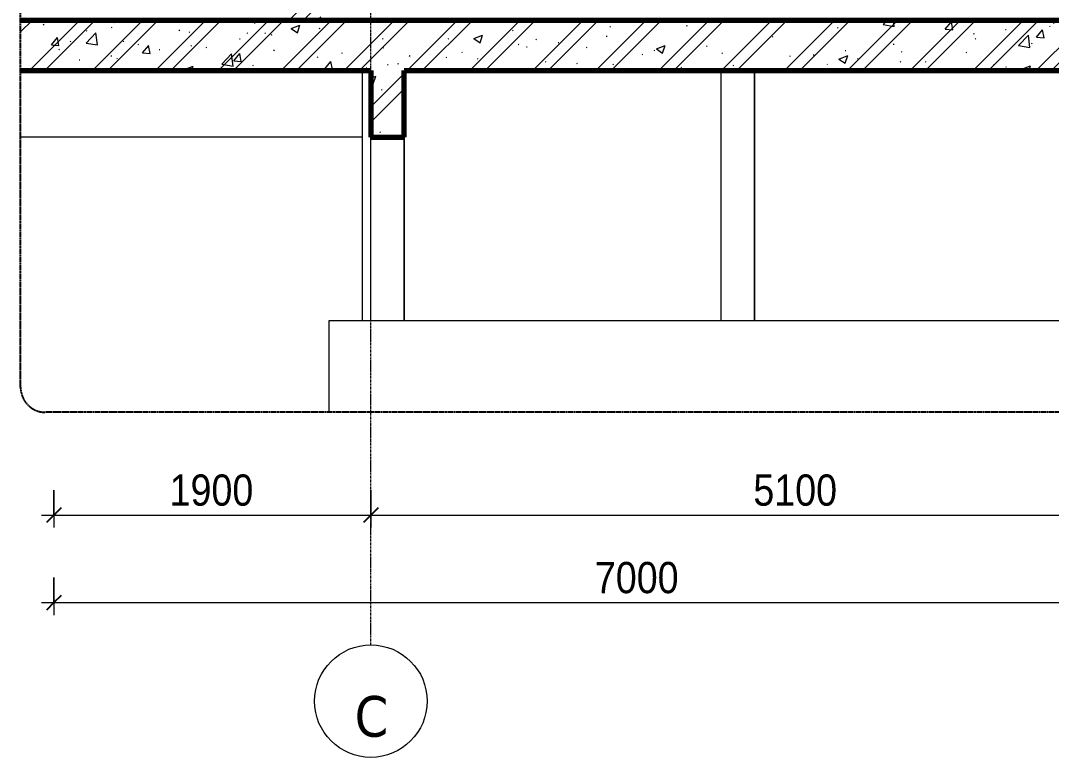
# Model space of a CAD drawing. Header units: millimetres. Extents: x 75015 to 108159, y -6470 to 34550.
# Drawn here: x 90583 to 96764, y -6470 to -2050 of the extents above; entities that cross this region are included whole.
import ezdxf

# ---------------------------------------------------------------- set-up
doc = ezdxf.new("R2010")
doc.units = ezdxf.units.MM
doc.linetypes.add('Grid Line', pattern=[22.225, 12.7, -3.175, 3.175, -3.175])
doc.linetypes.add('Hidden', pattern=[7.14375, 4.7625, -2.38125])
for name, color, linetype, lineweight in [('0-2', 50, 'Continuous', 5), ('A-ANNO-DIMS', 211, 'Continuous', 9), ('A-ANNO-DIMS-75', 211, 'Continuous', 9), ('A-DETL-GENF', 92, 'Continuous', 18), ('A-DETL-GENF-1', 9, 'Continuous', 18), ('A-DETL-GENF-3', 92, 'Hidden', 25), ('A-DETL-WIDE', 214, 'Continuous', 70), ('A-WALL-PATT-4', 111, 'Continuous', 18), ('L-SITE-WALL-1', 7, 'Continuous', 18), ('S-BEAM-2', 7, 'Continuous', 18), ('S-COLS-1', 7, 'Continuous', 18), ('S-FNDN-2', 7, 'Continuous', 18), ('S-GRID-1', 1, 'Grid Line', 9), ('S-GRID-IDEN', 1, 'Continuous', 9)]:
    doc.layers.add(name, color=color, linetype=linetype, lineweight=lineweight)
doc.styles.add('Tahoma_B_1', font='tahomabd.ttf', dxfattribs={"height": 243.75})
doc.styles.add('UTM Avo', font='', dxfattribs={"width": 0.9, "height": 187.5})
doc.styles.get('UTM Avo').set_extended_font_data('UTM Avo')
doc.dimstyles.new('1_Dim_chi_tiet_2_5', dxfattribs={"dimscale": 304.8, "dimtxt": 187.368928, "dimasz": 0.295276, "dimexe": 0.246063, "dimexo": 0.0625, "dimgap": 0.024606, "dimtad": 1, "dimdec": 0, "dimrnd": 5, "dimzin": 0, "dimdsep": 46, "dimtxsty": 'UTM Avo', "dimblk1": 'OBLIQUE', "dimblk2": 'OBLIQUE', "dimsah": 1, "dimcen": 0.09, "dimdle": 0.246063, "dimazin": 0, "dimtfac": 1, "dimtdec": 4, "dimtix": 1, "dimtmove": 0, "dimatfit": 3, "dimfxl": 0.492126, "dimfxlon": 1, "dimtvp": 1, "dimtolj": 1, "dimtzin": 0, "dimarcsym": 2})

# ---------------------------------------------------------------- blocks, each defined once
blk = doc.blocks.new('NCV_TKTC_KET CAU_rvt-2-TKCS_THANG MÁY TM2 - MẶT ĐỨNG')
at = {"layer": 'L-SITE-WALL-1'}
for p, q in [((30536.9, -3850), (30536.9, -2350)), ((30736.9, -2350), (30736.9, -3850)), ((28636.9, -2750), (28636.9, -3850))]:
    blk.add_line(p, q, dxfattribs=at)
at = {"layer": 'S-BEAM-2'}
for q in [(28386.9, -2350), (26336.9, -2750)]:
    blk.add_line((28386.9, -2750), q, dxfattribs=at)
at = {"layer": 'S-COLS-1'}
for p, q in [((30536.9, -3850), (30536.9, -2350)), ((30736.9, -3850), (30736.9, -2350)), ((28386.9, -3850), (28386.9, -2750)), ((28436.9, -3850), (28436.9, -2750)), ((28636.9, -3850), (28636.9, -2750))]:
    blk.add_line(p, q, dxfattribs=at)
at = {"layer": 'S-FNDN-2'}
for p, q in [((28186.4, -3850), (33686.4, -3850)), ((28186.4, -4400), (28186.4, -3850))]:
    blk.add_line(p, q, dxfattribs=at)
blk = doc.blocks.new('BORDER VIEW - BORDER VIEW-3767717-TKCS_THANG MÁY TM2 - MẶT ĐỨNG')
at = {"layer": 'A-DETL-GENF-3'}
for p, q in [((26336.9, -4250), (26336.9, 33847.2)), ((33686.9, -4400), (26486.9, -4400))]:
    blk.add_line(p, q, dxfattribs=at)
blk.add_arc((26486.9, -4250), 150, 180, 270, dxfattribs=at)
blk = doc.blocks.new('Grid - M_Grid Head - Circle-353313-TKCS_THANG MÁY TM2 - MẶT ĐỨNG')
at = {"layer": 'S-GRID-IDEN'}
blk.add_circle((28436.9, -6132.8), 337.5, dxfattribs=at)
blk = doc.blocks.new('DIMBLOCK49-TKCS_THANG MÁY TM2 - MẶT ĐỨNG')
at = {"layer": 'A-ANNO-DIMS-75'}
for p, q in [((90783.4, -4866.2), (90783.4, -5091.2)), ((90783.4, -5016.2), (90783.4, -4866.2)), ((92683.4, -4866.2), (92683.4, -5091.2)), ((92683.4, -5016.2), (92683.4, -4866.2)), ((90708.4, -5016.2), (92683.4, -5016.2))]:
    blk.add_line(p, q, dxfattribs=at)
at = {"layer": 'A-ANNO-DIMS-75', "lineweight": 25}
for p, q in [((90783.4, -5016.2), (90828.4, -4971.2)), ((92683.4, -5016.2), (92728.4, -4971.2)), ((90783.4, -5016.2), (90738.4, -5061.2)), ((92683.4, -5016.2), (92638.4, -5061.2))]:
    blk.add_line(p, q, dxfattribs=at)
at = {"layer": 'A-ANNO-DIMS-75', "color": 0, "insert": (91476.7, -4772.7), "char_height": 187.5, "width": 616.236, "attachment_point": 1, "line_spacing_factor": 1.110334, "style": 'UTM Avo'}
blk.add_mtext('1900', dxfattribs=at)
blk = doc.blocks.new('_Oblique')
at = {"color": 0, "linetype": 'ByBlock', "lineweight": -2}
blk.add_line((-0.5, -0.5), (0.5, 0.5), dxfattribs=at)
blk = doc.blocks.new('DIMBLOCK50-TKCS_THANG MÁY TM2 - MẶT ĐỨNG')
at = {"layer": 'A-ANNO-DIMS-75'}
for p, q in [((92683.4, -4866.2), (92683.4, -5091.2)), ((92683.4, -5016.2), (92683.4, -4866.2)), ((97783.4, -4866.2), (97783.4, -5091.2)), ((97783.4, -5016.2), (97783.4, -4866.2)), ((92683.4, -5016.2), (97858.4, -5016.2))]:
    blk.add_line(p, q, dxfattribs=at)
at = {"layer": 'A-ANNO-DIMS-75', "lineweight": 25}
for p, q in [((92683.4, -5016.2), (92728.4, -4971.2)), ((97783.4, -5016.2), (97828.4, -4971.2)), ((92683.4, -5016.2), (92638.4, -5061.2)), ((97783.4, -5016.2), (97738.4, -5061.2))]:
    blk.add_line(p, q, dxfattribs=at)
at = {"layer": 'A-ANNO-DIMS-75', "color": 0, "insert": (94976.7, -4772.7), "char_height": 187.5, "width": 616.236, "attachment_point": 1, "line_spacing_factor": 1.110334, "style": 'UTM Avo'}
blk.add_mtext('5100', dxfattribs=at)
blk = doc.blocks.new('DIMBLOCK51-TKCS_THANG MÁY TM2 - MẶT ĐỨNG')
at = {"layer": 'A-ANNO-DIMS-75'}
for p, q in [((90783.4, -5391.2), (90783.4, -5616.2)), ((90783.4, -5541.2), (90783.4, -5391.2)), ((97783.4, -5391.2), (97783.4, -5616.2)), ((97783.4, -5541.2), (97783.4, -5391.2)), ((90708.4, -5541.2), (97858.4, -5541.2))]:
    blk.add_line(p, q, dxfattribs=at)
at = {"layer": 'A-ANNO-DIMS-75', "lineweight": 25}
for p, q in [((90783.4, -5541.2), (90828.4, -5496.2)), ((97783.4, -5541.2), (97828.4, -5496.2)), ((90783.4, -5541.2), (90738.4, -5586.2)), ((97783.4, -5541.2), (97738.4, -5586.2))]:
    blk.add_line(p, q, dxfattribs=at)
at = {"layer": 'A-ANNO-DIMS-75', "color": 0, "insert": (94026.7, -5297.7), "char_height": 187.5, "width": 616.236, "attachment_point": 1, "line_spacing_factor": 1.110334, "style": 'UTM Avo'}
blk.add_mtext('7000', dxfattribs=at)

msp = doc.modelspace()

# ---------------------------------------------------------------- hatches: boundary and pattern name
at = {"layer": 'A-DETL-GENF-1'}
h = msp.add_hatch(dxfattribs=at)
h.set_pattern_fill('FP_34', color=256, style=0, pattern_type=2)
h.set_pattern_definition([(50, (97890.7, 0), (546.553, -47.817), [57.15, -628.65]), (355, (97890.7, 0), (-105.73, 573.17), [45.72, -502.92]), (100.451, (97936.2, -4), (440.828, 525.35), [48.57, -534.27]), (46.184, (97890.7, 152.4), (813.237, -126.13), [85.725, -942.975]), (96.636, (97958.45, 141.9), (712.21, 742.28), [72.855, -801.405]), (351.184, (97890.7, 152.4), (712.215, 742.28), [68.58, -754.38]), (21, (97966.9, 114.3), (454.843, -306.796), [57.15, -628.65]), (326, (97966.9, 114.3), (185.406, 552.564), [45.72, -502.92]), (71.451, (98004.8, 88.73), (640.25, 245.764), [48.57, -534.27]), (37.5, (97890.68, 0), (9.2664, 253.665), [5.029, -491.795, 5.029, -505.511, -504.825]), (37.5, (97890.68, 0), (9.2664, 253.665), [-1007.364, 5.03, -499.796]), (7.5, (97890.68, 0), (200.459, 300.541), [5.029, -286.055, 5.029, -480.365, -192.405]), (7.5, (97890.68, 0), (200.459, 300.541), [-776.478, 5.03, -187.376]), (327.5, (97720.75, 0), (406.773, -17.1864), [5.029, -185.471, 5.029, -589.331, -788.67]), (327.5, (97720.75, 0), (406.773, -17.1864), [-784.86, 5.03, -783.64]), (317.5, (97644.55, 0), (444.388, 76.28), [5.029, -242.621, 5.029, -389.687, -560.07]), (317.5, (97644.55, 0), (444.388, 76.28), [-642.366, 5.03, -555.04]), (45, (97890.68, 0), (-188.585, 188.585), []), (45, (97890.68, 285.75), (-188.585, 188.585), [])])
h.paths.add_polyline_path([(97781.4, -2750), (97781.4, -2350), (98083.4, -2350), (98083.4, -2050), (90583.4, -2050), (90583.4, -2350), (92683.4, -2350), (92683.4, -2750), (92883.4, -2750), (92883.4, -2350), (97383.4, -2350), (97383.4, -2750)])
at = {"layer": 'A-WALL-PATT-4'}
h = msp.add_hatch(dxfattribs=at)
h.set_pattern_fill('FP_27', color=256, style=0, pattern_type=2)
h.set_pattern_definition([(45, (97890.68, 0), (-42.4264, 42.4264), [])])
h.paths.add_polyline_path([(92183.4, -2050), (92383.4, -2050), (92383.4, -2000), (92183.4, -2000)])
h.paths.add_polyline_path([(92183.4, 200), (92383.4, 200), (92383.4, 1950), (92183.4, 1950), (92183.4, 203.4)])

# ---------------------------------------------------------------- linework, layer by layer
at = {"layer": 'A-DETL-WIDE'}
for p, q in [((98083.4, -2050), (90583.4, -2050)), ((90583.4, -2350), (92683.4, -2350)), ((92683.4, -2350), (92683.4, -2750)), ((92883.4, -2750), (92883.4, -2350)), ((92883.4, -2350), (97383.4, -2350)), ((92683.4, -2750), (92883.4, -2750))]:
    msp.add_line(p, q, dxfattribs=at)
at = {"layer": 'S-GRID-1'}
for p, q in [((92683.4, -3920.3), (92683.4, 32417.5)), ((92683.4, -5795.3), (92683.4, -3920.3))]:
    msp.add_line(p, q, dxfattribs=at)

# ---------------------------------------------------------------- block references
at = {"layer": '0-2'}
msp.add_blockref('NCV_TKTC_KET CAU_rvt-2-TKCS_THANG MÁY TM2 - MẶT ĐỨNG', (64246.5, 0), dxfattribs=at)
at = {"layer": 'A-DETL-GENF'}
msp.add_blockref('BORDER VIEW - BORDER VIEW-3767717-TKCS_THANG MÁY TM2 - MẶT ĐỨNG', (64246.5, 0), dxfattribs=at)
at = {"layer": 'S-GRID-IDEN'}
msp.add_blockref('Grid - M_Grid Head - Circle-353313-TKCS_THANG MÁY TM2 - MẶT ĐỨNG', (64246.5, 0), dxfattribs=at)

# ---------------------------------------------------------------- dimensions: what is measured, and where the dimension line sits
at = {"layer": 'A-ANNO-DIMS'}
for base, p1, p2, override, picture, middle in [((92683.4, -5016.2), (90783.4, -4866.2), (92683.4, -4866.2), {"dimpost": '<>', "dimfxl": 1900}, 'DIMBLOCK49-TKCS_THANG MÁY TM2 - MẶT ĐỨNG', (91733.4, -4911.7)), ((97783.4, -5016.2), (92683.4, -4866.2), (97783.4, -4866.2), {"dimpost": '<>', "dimfxl": 5100}, 'DIMBLOCK50-TKCS_THANG MÁY TM2 - MẶT ĐỨNG', (95233.4, -4911.7)), ((97783.4, -5541.2), (90783.4, -5391.2), (97783.4, -5391.2), {"dimpost": '<>', "dimfxl": 7000}, 'DIMBLOCK51-TKCS_THANG MÁY TM2 - MẶT ĐỨNG', (94283.4, -5436.7))]:
    dim = msp.add_linear_dim(base=base, p1=p1, p2=p2, dimstyle='1_Dim_chi_tiet_2_5', override=override, dxfattribs=at)
    dim.commit()
    dim.dimension.update_dxf_attribs({"geometry": picture, "text_midpoint": middle})

# ---------------------------------------------------------------- next in the draw order: texts
at = {"layer": 'S-GRID-IDEN', "insert": (92686.6, -6226.4), "char_height": 243.75, "width": 228, "attachment_point": 5, "line_spacing_factor": 0.996129, "style": 'Tahoma_B_1', "bg_fill": 3, "box_fill_scale": 1.25, "bg_fill_color": 256, "bg_fill_true_color": 13158600, "bg_fill_transparency": 0}
msp.add_mtext('\\pt952.49944,1904.99888,2857.50075,3810.00019,4762.49962,5714.99906,6667.50094,7620.00037,8572.49981,9524.99925,10477.50113,11430.00056,12382.5,13334.99944,14287.49888,15240.00075,16192.50019,17144.99963,18097.49906,19050.00094,20002.50038,20954.99981,21907.49925,22860.00113,23812.50056,24765,25717.49944,26669.99887,27622.50075,28575.00019,29527.49963,30479.99906;C', dxfattribs=at)

doc.saveas('drawing.dxf')
